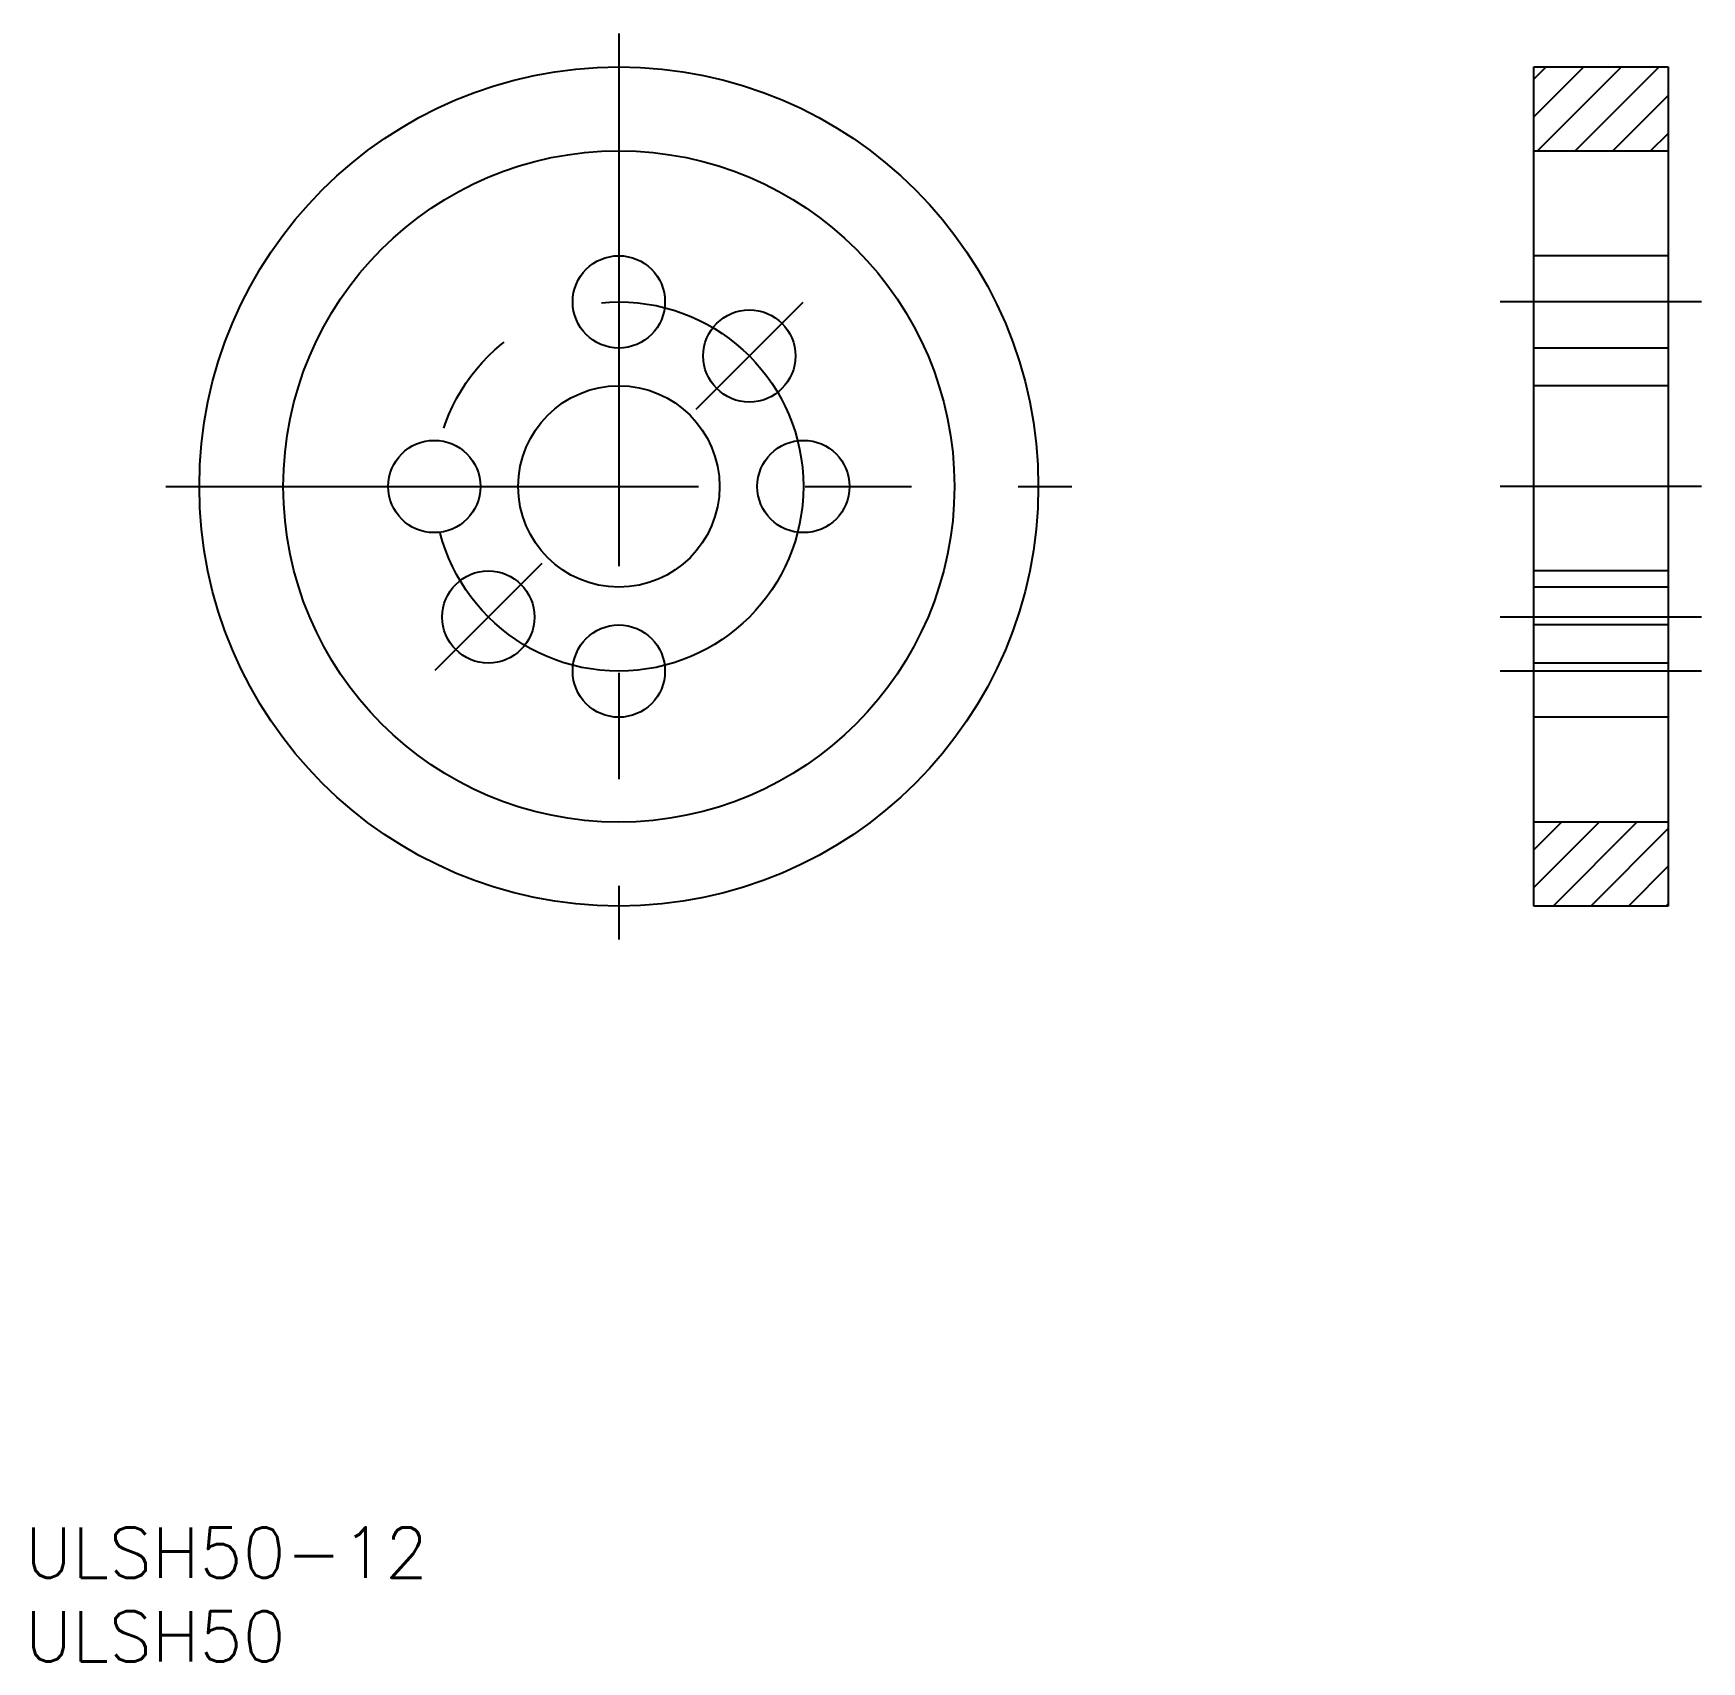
# Model space of a CAD drawing. Extents: x 0.5 to 99.9, y 0 to 97.
import ezdxf

# ---------------------------------------------------------------- set-up
doc = ezdxf.new("R2010")
doc.units = 0
doc.linetypes.add('CENTER', pattern=[50.8, 31.75, -6.35, 6.35, -6.35])
doc.linetypes.add('DASHED', pattern=[19.05, 12.7, -6.35])
doc.layers.get('0').update_dxf_attribs({"linetype": 'CONTINUOUS'})
doc.layers.add('CENTER', color=1, linetype='CENTER')
doc.styles.get("Standard").update_dxf_attribs({"font": 'txt.shx', "height": 3, "bigfont": 'bigfont.shx'})

# ---------------------------------------------------------------- blocks, each defined once
blk = doc.blocks.new('*U1')
at = {"color": 7, "linetype": 'CONTINUOUS'}
blk.add_text('ULSH50-12', height=3, dxfattribs=at).set_placement((0, 5))
blk = doc.blocks.new('*U2')
at = {"color": 7, "linetype": 'CONTINUOUS'}
blk.add_text('ULSH50', height=3, dxfattribs=at).set_placement((0, 0))

msp = doc.modelspace()

# ---------------------------------------------------------------- linework, layer by layer
at = {"color": 7, "linetype": 'CONTINUOUS'}
for p, q in [((89.948032, 95.024022), (97.948032, 95.024022)), ((89.948032, 45.024022), (89.948032, 95.024022)), ((97.948032, 95.024022), (97.948032, 45.024022)), ((89.948032, 90.024022), (97.948032, 90.024022)), ((97.948032, 83.774022), (89.948032, 83.774022)), ((97.948032, 78.274022), (89.948032, 78.274022)), ((97.948032, 76.024022), (89.948032, 76.024022)), ((97.948032, 64.024022), (89.948032, 64.024022)), ((97.948032, 61.774022), (89.948032, 61.774022)), ((97.948032, 56.274022), (89.948032, 56.274022)), ((97.948032, 50.024022), (89.948032, 50.024022)), ((97.948032, 45.024022), (89.948032, 45.024022))]:
    msp.add_line(p, q, dxfattribs=at)
at = {"color": 3, "linetype": 'CONTINUOUS'}
for p, q in [((89.948032, 94.29271), (90.679344, 95.024022)), ((89.948032, 92.047646), (92.924408, 95.024022)), ((90.169473, 90.024022), (95.169473, 95.024022)), ((92.414537, 90.024022), (97.414537, 95.024022)), ((94.659601, 90.024022), (97.948032, 93.312454)), ((96.904665, 90.024022), (97.948032, 91.06739)), ((89.948032, 48.371686), (91.600369, 50.024022)), ((89.948032, 46.126622), (93.845433, 50.024022)), ((91.090497, 45.024022), (96.090497, 50.024022)), ((93.335561, 45.024022), (97.948032, 49.636494)), ((95.580625, 45.024022), (97.948032, 47.39143)), ((97.825689, 45.024022), (97.948032, 45.146366))]:
    msp.add_line(p, q, dxfattribs=at)
at = {"color": 3, "linetype": 'DASHED'}
for p, q in [((97.948032, 64.995848), (89.948032, 64.995848)), ((97.948032, 59.495848), (89.948032, 59.495848))]:
    msp.add_line(p, q, dxfattribs=at)
at = {"color": 7, "linetype": 'CONTINUOUS'}
for centre, radius in [((35.411173, 70.024022), 25), ((35.411173, 70.024022), 20), ((35.411173, 81.024022), 2.75), ((43.189348, 77.802197), 2.75), ((35.411173, 70.024022), 6), ((24.411173, 70.024022), 2.75), ((46.411173, 70.024022), 2.75), ((27.632999, 62.245848), 2.75), ((35.411173, 59.024022), 2.75)]:
    msp.add_circle(centre, radius, dxfattribs=at)
at = {"layer": 'CENTER', "color": 1, "linetype": 'CENTER'}
for p, q in [((35.411173, 97.024022), (35.411173, 43.024022)), ((46.371329, 80.984178), (40.007368, 74.620217)), ((99.948032, 81.024022), (87.948032, 81.024022)), ((8.411173, 70.024022), (62.411173, 70.024022)), ((99.948032, 70.024022), (87.948032, 70.024022)), ((30.814979, 65.427828), (24.451018, 59.063867)), ((99.948032, 62.245848), (87.948032, 62.245848)), ((99.948032, 59.024022), (87.948032, 59.024022))]:
    msp.add_line(p, q, dxfattribs=at)
msp.add_circle((35.411173, 70.024022), 11, dxfattribs=at)

# ---------------------------------------------------------------- block references
at = {"color": 7, "linetype": 'CONTINUOUS'}
for name in ['*U1', '*U2']:
    msp.add_blockref(name, (0, 0), dxfattribs=at)

doc.saveas('drawing.dxf')
